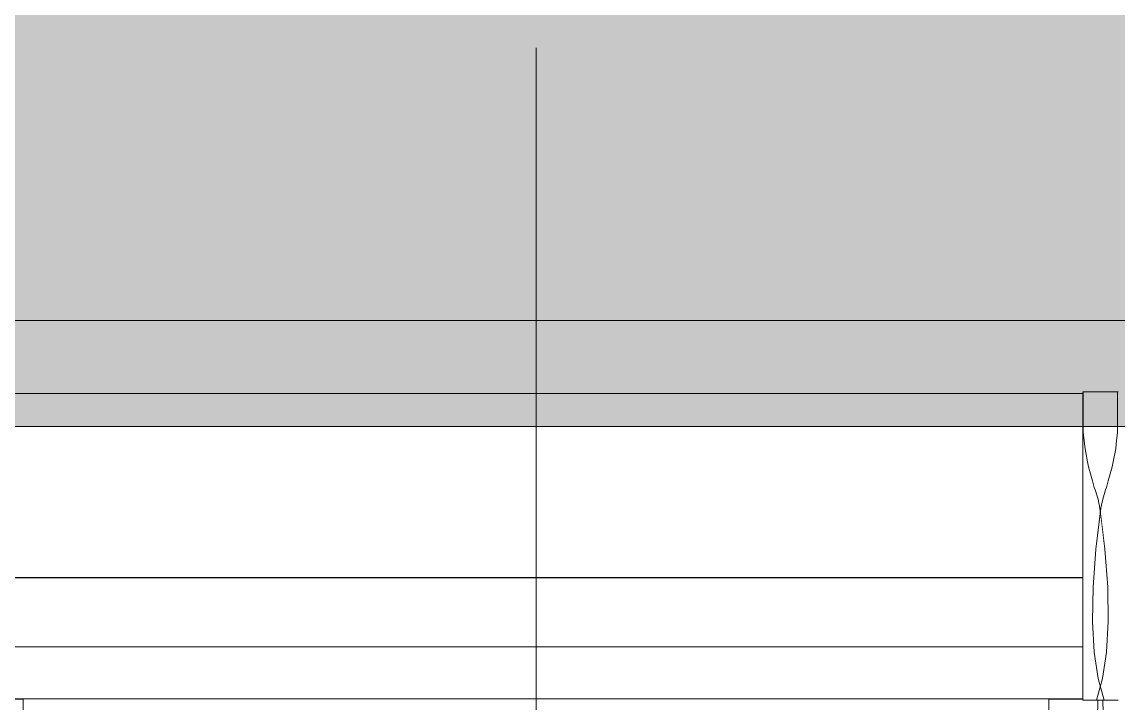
# Model space of a CAD drawing. Header units: metres. Extents: x -3 to 171, y -23 to 41.
# Drawn here: x 16.264 to 17.07, y -14.431 to -13.931 of the extents above; entities that cross this region are included whole.
import ezdxf

# ---------------------------------------------------------------- set-up
doc = ezdxf.new("R2010")
doc.units = ezdxf.units.M
doc.header["$MEASUREMENT"] = 0
doc.set_wipeout_variables(frame=1)
doc.linetypes.add('Wipeout_Contour', pattern=[1, 0, -1])
doc.layers.add('6._Dach PP STG1_1_325 Dachfenster', color=7, linetype='Continuous')
doc.layers.add('6._Dach PP STG1_1_330 Dachaufbau', color=7, linetype='Continuous')

msp = doc.modelspace()

# ---------------------------------------------------------------- wipeouts: each hides what was drawn before it
at = {"color": 254, "linetype": 'Wipeout_Contour', "lineweight": 0, "ltscale": 401.989554}
msp.add_wipeout([(17.93685, -14.15023), (16.21, -14.15023), (16.21, -14.2255), (16.21422, -14.2255), (16.21422, -14.20473), (16.21422, -14.20261), (16.23985, -14.20261), (16.23985, -14.20381), (17.04385, -14.20381), (17.04385, -14.20261), (17.06985, -14.20261), (17.06985, -14.20381), (17.87385, -14.20381), (17.87385, -14.20261), (17.89949, -14.20261), (17.89949, -14.20473), (17.89949, -14.2255), (17.93685, -14.2255)], dxfattribs=at).dxf.layer = '6._Dach PP STG1_1_325 Dachfenster'
at = {"color": 254, "linetype": 'Wipeout_Contour', "lineweight": 0, "ltscale": 111.319774}
msp.add_wipeout([(17.04385, -14.25402), (17.04385, -14.26816), (17.05114, -14.26816), (17.04815, -14.2578), (17.04747, -14.25402)], dxfattribs=at).dxf.layer = '6._Dach PP STG1_1_325 Dachfenster'
at = {"color": 254, "linetype": 'Wipeout_Contour', "lineweight": 0, "ltscale": 111.473602}
msp.add_wipeout([(17.04385, -14.42938), (17.054, -14.42938), (17.05685, -14.41924), (17.05521, -14.4134), (17.04385, -14.4134)], dxfattribs=at).dxf.layer = '6._Dach PP STG1_1_325 Dachfenster'
at = {"color": 254, "linetype": 'Wipeout_Contour', "lineweight": 0, "ltscale": 130.322371}
msp.add_wipeout([(16.23985, -14.42938), (16.22505, -14.42938), (16.22505, -14.43142), (16.26465, -14.43142), (16.26465, -14.42846), (16.23985, -14.42846)], dxfattribs=at).dxf.layer = '6._Dach PP STG1_1_325 Dachfenster'

# ---------------------------------------------------------------- next in the draw order: wipeouts: each hides what was drawn before it
at = {"color": 254, "linetype": 'Wipeout_Contour', "lineweight": 0, "ltscale": 88.023455}
msp.add_wipeout([(17.93685, -13.5322), (16.21, -13.5322), (16.21, -14.15023), (17.93685, -14.15023)], dxfattribs=at).dxf.layer = '6._Dach PP STG1_1_325 Dachfenster'
at = {"color": 254, "linetype": 'Wipeout_Contour', "lineweight": 0, "ltscale": 66.637565}
msp.add_wipeout([(17.04385, -14.20261), (17.04385, -14.20997), (17.04422, -14.20261)], dxfattribs=at).dxf.layer = '6._Dach PP STG1_1_325 Dachfenster'
at = {"color": 254, "linetype": 'Wipeout_Contour', "lineweight": 0, "ltscale": 111.169399}
msp.add_wipeout([(17.04385, -14.26816), (17.04385, -14.27474), (17.05302, -14.27474), (17.05225, -14.27283), (17.05114, -14.26816)], dxfattribs=at).dxf.layer = '6._Dach PP STG1_1_325 Dachfenster'
at = {"color": 254, "linetype": 'Wipeout_Contour', "lineweight": 0, "ltscale": 89.493717}
msp.add_wipeout([(17.04385, -14.39403), (17.04385, -14.4134), (17.05521, -14.4134), (17.05232, -14.39403)], dxfattribs=at).dxf.layer = '6._Dach PP STG1_1_325 Dachfenster'
at = {"color": 254, "linetype": 'Wipeout_Contour', "lineweight": 0, "ltscale": 66.291856}
msp.add_wipeout([(17.04385, -14.42818), (17.01905, -14.42818), (17.04385, -14.42846)], dxfattribs=at).dxf.layer = '6._Dach PP STG1_1_325 Dachfenster'

# ---------------------------------------------------------------- next in the draw order: linework, layer by layer
at = {"layer": '6._Dach PP STG1_1_325 Dachfenster', "color": 7, "linetype": 'Continuous', "lineweight": 13, "ltscale": 1000, "true_color": 0xf4f4f4, "flags": 128}
msp.add_lwpolyline([(17.93685, -14.15023), (16.21, -14.15023)], dxfattribs=at)

# ---------------------------------------------------------------- next in the draw order: wipeouts: each hides what was drawn before it
at = {"color": 254, "linetype": 'Wipeout_Contour', "lineweight": 0, "ltscale": 66.652421}
msp.add_wipeout([(17.04385, -14.20997), (17.04385, -14.21873), (17.04423, -14.20997)], dxfattribs=at).dxf.layer = '6._Dach PP STG1_1_325 Dachfenster'
at = {"color": 254, "linetype": 'Wipeout_Contour', "lineweight": 0, "ltscale": 89.117848}
msp.add_wipeout([(17.04385, -14.27474), (17.04385, -14.2816), (17.0551, -14.2816), (17.05302, -14.27474)], dxfattribs=at).dxf.layer = '6._Dach PP STG1_1_325 Dachfenster'
at = {"color": 254, "linetype": 'Wipeout_Contour', "lineweight": 0, "ltscale": 89.356695}
msp.add_wipeout([(17.05104, -14.37154), (17.04385, -14.37154), (17.04385, -14.39403), (17.05232, -14.39403)], dxfattribs=at).dxf.layer = '6._Dach PP STG1_1_325 Dachfenster'
at = {"color": 254, "linetype": 'Wipeout_Contour', "lineweight": 0, "ltscale": 133.462516}
msp.add_wipeout([(17.01905, -14.42846), (17.01905, -14.43142), (17.05505, -14.43142), (17.05505, -14.42938), (17.04385, -14.42938), (17.04385, -14.42846)], dxfattribs=at).dxf.layer = '6._Dach PP STG1_1_325 Dachfenster'

# ---------------------------------------------------------------- next in the draw order: wipeouts: each hides what was drawn before it
at = {"color": 254, "linetype": 'Wipeout_Contour', "lineweight": 0, "ltscale": 87.573936}
msp.add_wipeout([(17.04385, -14.20381), (16.23985, -14.20381), (16.23985, -14.21131), (17.04385, -14.21131)], dxfattribs=at).dxf.layer = '6._Dach PP STG1_1_325 Dachfenster'
at = {"color": 254, "linetype": 'Wipeout_Contour', "lineweight": 0, "ltscale": 66.670054}
msp.add_wipeout([(17.04385, -14.21873), (17.04385, -14.22906), (17.04424, -14.21873)], dxfattribs=at).dxf.layer = '6._Dach PP STG1_1_325 Dachfenster'
at = {"color": 254, "linetype": 'Wipeout_Contour', "lineweight": 0, "ltscale": 87.741565}
msp.add_wipeout([(16.23985, -14.26901), (16.23985, -14.27509), (17.04385, -14.27509), (17.04385, -14.26901)], dxfattribs=at).dxf.layer = '6._Dach PP STG1_1_325 Dachfenster'
at = {"color": 254, "linetype": 'Wipeout_Contour', "lineweight": 0, "ltscale": 89.220362}
msp.add_wipeout([(17.04385, -14.34615), (17.04385, -14.37154), (17.05104, -14.37154), (17.05147, -14.34615)], dxfattribs=at).dxf.layer = '6._Dach PP STG1_1_325 Dachfenster'
at = {"color": 254, "linetype": 'Wipeout_Contour', "lineweight": 0, "ltscale": 88.128398}
msp.add_wipeout([(17.04385, -14.41206), (16.23985, -14.41206), (16.23985, -14.42818), (17.04385, -14.42818)], dxfattribs=at).dxf.layer = '6._Dach PP STG1_1_325 Dachfenster'

# ---------------------------------------------------------------- next in the draw order: wipeouts: each hides what was drawn before it
at = {"color": 254, "linetype": 'Wipeout_Contour', "lineweight": 0, "ltscale": 87.594989}
msp.add_wipeout([(17.04385, -14.21131), (16.23985, -14.21131), (16.23985, -14.22001), (17.04385, -14.22001)], dxfattribs=at).dxf.layer = '6._Dach PP STG1_1_325 Dachfenster'
at = {"color": 254, "linetype": 'Wipeout_Contour', "lineweight": 0, "ltscale": 110.608895}
msp.add_wipeout([(17.04385, -14.22906), (17.04385, -14.24087), (17.0685, -14.24087), (17.06945, -14.23224), (17.06946, -14.22906)], dxfattribs=at).dxf.layer = '6._Dach PP STG1_1_325 Dachfenster'
at = {"color": 254, "linetype": 'Wipeout_Contour', "lineweight": 0, "ltscale": 89.27261}
msp.add_wipeout([(17.04385, -14.31829), (17.04385, -14.34615), (17.05147, -14.34615), (17.05355, -14.31829)], dxfattribs=at).dxf.layer = '6._Dach PP STG1_1_325 Dachfenster'
at = {"color": 254, "linetype": 'Wipeout_Contour', "lineweight": 0, "ltscale": 88.079648}
msp.add_wipeout([(17.04385, -14.39084), (16.23985, -14.39084), (16.23985, -14.41206), (17.04385, -14.41206)], dxfattribs=at).dxf.layer = '6._Dach PP STG1_1_325 Dachfenster'
at = {"color": 254, "linetype": 'Wipeout_Contour', "lineweight": 0, "ltscale": 88.149574}
msp.add_wipeout([(16.26465, -14.4299), (17.01905, -14.4299), (17.01905, -14.42818), (16.26465, -14.42818)], dxfattribs=at).dxf.layer = '6._Dach PP STG1_1_325 Dachfenster'

# ---------------------------------------------------------------- next in the draw order: wipeouts: each hides what was drawn before it
at = {"color": 254, "linetype": 'Wipeout_Contour', "lineweight": 0, "ltscale": 88.815867}
msp.add_wipeout([(17.06985, -14.20261), (17.04422, -14.20261), (17.04423, -14.20997), (17.06985, -14.20997)], dxfattribs=at).dxf.layer = '6._Dach PP STG1_1_325 Dachfenster'
at = {"color": 254, "linetype": 'Wipeout_Contour', "lineweight": 0, "ltscale": 110.698106}
msp.add_wipeout([(17.04385, -14.25402), (17.06624, -14.25402), (17.06815, -14.24443), (17.0685, -14.24087), (17.04385, -14.24087)], dxfattribs=at).dxf.layer = '6._Dach PP STG1_1_325 Dachfenster'
at = {"color": 254, "linetype": 'Wipeout_Contour', "lineweight": 0, "ltscale": 156.487919}
msp.add_wipeout([(17.05147, -14.34615), (17.05104, -14.37154), (17.05232, -14.39403), (17.05521, -14.4134), (17.05685, -14.41924), (17.05685, -14.29168), (17.05355, -14.31829)], dxfattribs=at).dxf.layer = '6._Dach PP STG1_1_325 Dachfenster'
at = {"color": 254, "linetype": 'Wipeout_Contour', "lineweight": 0, "ltscale": 88.050327}
msp.add_wipeout([(17.04385, -14.39), (16.23985, -14.39), (16.23985, -14.39084), (17.04385, -14.39084)], dxfattribs=at).dxf.layer = '6._Dach PP STG1_1_325 Dachfenster'
at = {"color": 254, "linetype": 'Wipeout_Contour', "lineweight": 0, "ltscale": 88.155456}
msp.add_wipeout([(16.26465, -14.4299), (16.26465, -14.43265), (17.01905, -14.43265), (17.01905, -14.4299)], dxfattribs=at).dxf.layer = '6._Dach PP STG1_1_325 Dachfenster'

# ---------------------------------------------------------------- next in the draw order: linework, layer by layer
at = {"layer": '6._Dach PP STG1_1_325 Dachfenster', "color": 7, "linetype": 'Continuous', "lineweight": 13, "ltscale": 1000, "flags": 128}
for points in [[(16.23985, -14.20381), (17.04385, -14.20381)], [(17.06985, -14.20261), (17.04422, -14.20261)], [(16.23985, -14.42818), (17.04385, -14.42818)], [(16.23985, -14.42846), (16.26465, -14.42846)], [(16.26465, -14.42846), (16.26465, -14.43142), (16.26465, -14.44058)], [(17.01905, -14.42846), (17.01905, -14.43142), (17.01905, -14.44058)], [(17.01905, -14.42846), (17.04385, -14.42846)]]:
    msp.add_lwpolyline(points, dxfattribs=at)

# ---------------------------------------------------------------- next in the draw order: wipeouts: each hides what was drawn before it
at = {"color": 254, "linetype": 'Wipeout_Contour', "lineweight": 0, "ltscale": 87.64825}
msp.add_wipeout([(16.23985, -14.23026), (16.23985, -14.242), (17.04385, -14.242), (17.04385, -14.23026)], dxfattribs=at).dxf.layer = '6._Dach PP STG1_1_325 Dachfenster'
at = {"color": 254, "linetype": 'Wipeout_Contour', "lineweight": 0, "ltscale": 88.550157}
msp.add_wipeout([(17.0685, -14.24087), (17.06985, -14.24087), (17.06985, -14.22906), (17.06945, -14.23224)], dxfattribs=at).dxf.layer = '6._Dach PP STG1_1_325 Dachfenster'
at = {"color": 254, "linetype": 'Wipeout_Contour', "lineweight": 0, "ltscale": 110.88063}
msp.add_wipeout([(17.04385, -14.28817), (17.04385, -14.31829), (17.05355, -14.31829), (17.05685, -14.29168), (17.05642, -14.28817)], dxfattribs=at).dxf.layer = '6._Dach PP STG1_1_325 Dachfenster'
at = {"color": 254, "linetype": 'Wipeout_Contour', "lineweight": 0, "ltscale": 88.019038}
msp.add_wipeout([(16.23985, -14.36652), (16.23985, -14.39), (17.04385, -14.39), (17.04385, -14.36652)], dxfattribs=at).dxf.layer = '6._Dach PP STG1_1_325 Dachfenster'
at = {"color": 254, "linetype": 'Wipeout_Contour', "lineweight": 0, "ltscale": 89.165412}
msp.add_wipeout([(17.0585, -14.4134), (17.054, -14.42938), (17.06985, -14.42938), (17.06985, -14.4134)], dxfattribs=at).dxf.layer = '6._Dach PP STG1_1_325 Dachfenster'

# ---------------------------------------------------------------- next in the draw order: linework, layer by layer
at = {"layer": '6._Dach PP STG1_1_325 Dachfenster', "color": 7, "linetype": 'Continuous', "lineweight": 13, "ltscale": 1000, "flags": 128}
msp.add_lwpolyline([(16.23985, -14.39), (17.04385, -14.39)], dxfattribs=at)

# ---------------------------------------------------------------- next in the draw order: wipeouts: each hides what was drawn before it
at = {"color": 254, "linetype": 'Wipeout_Contour', "lineweight": 0, "ltscale": 87.61964}
msp.add_wipeout([(16.23985, -14.23026), (17.04385, -14.23026), (17.04385, -14.22001), (16.23985, -14.22001)], dxfattribs=at).dxf.layer = '6._Dach PP STG1_1_325 Dachfenster'
at = {"color": 254, "linetype": 'Wipeout_Contour', "lineweight": 0, "ltscale": 87.68036}
msp.add_wipeout([(16.23985, -14.242), (16.23985, -14.25494), (17.04385, -14.25494), (17.04385, -14.242)], dxfattribs=at).dxf.layer = '6._Dach PP STG1_1_325 Dachfenster'
at = {"color": 254, "linetype": 'Wipeout_Contour', "lineweight": 0, "ltscale": 110.528202}
msp.add_wipeout([(17.06624, -14.25402), (17.06985, -14.25402), (17.06985, -14.24087), (17.0685, -14.24087), (17.06815, -14.24443)], dxfattribs=at).dxf.layer = '6._Dach PP STG1_1_325 Dachfenster'
at = {"color": 254, "linetype": 'Wipeout_Contour', "lineweight": 0, "ltscale": 89.075798}
msp.add_wipeout([(17.04385, -14.2816), (17.04385, -14.28817), (17.05642, -14.28817), (17.0551, -14.2816)], dxfattribs=at).dxf.layer = '6._Dach PP STG1_1_325 Dachfenster'
at = {"color": 254, "linetype": 'Wipeout_Contour', "lineweight": 0, "ltscale": 87.888337}
msp.add_wipeout([(17.04385, -14.31738), (16.23985, -14.31738), (16.23985, -14.33908), (17.04385, -14.33908)], dxfattribs=at).dxf.layer = '6._Dach PP STG1_1_325 Dachfenster'
at = {"color": 254, "linetype": 'Wipeout_Contour', "lineweight": 0, "ltscale": 89.148323}
msp.add_wipeout([(17.06139, -14.39403), (17.0585, -14.4134), (17.06985, -14.4134), (17.06985, -14.39403)], dxfattribs=at).dxf.layer = '6._Dach PP STG1_1_325 Dachfenster'
at = {"color": 254, "linetype": 'Wipeout_Contour', "lineweight": 0, "ltscale": 134.096759}
msp.add_wipeout([(17.05505, -14.42938), (17.05505, -14.43142), (17.09465, -14.43142), (17.09465, -14.42846), (17.06985, -14.42846), (17.06985, -14.42938)], dxfattribs=at).dxf.layer = '6._Dach PP STG1_1_325 Dachfenster'

# ---------------------------------------------------------------- next in the draw order: linework, layer by layer
at = {"layer": '6._Dach PP STG1_1_325 Dachfenster', "color": 7, "linetype": 'Continuous', "lineweight": 13, "ltscale": 1000, "flags": 128}
for points in [[(17.05469, -14.44058), (17.05505, -14.43142), (17.05505, -14.42938)], [(17.05865, -14.42938), (17.05865, -14.43142), (17.05902, -14.44058)]]:
    msp.add_lwpolyline(points, dxfattribs=at)

# ---------------------------------------------------------------- next in the draw order: wipeouts: each hides what was drawn before it
at = {"color": 254, "linetype": 'Wipeout_Contour', "lineweight": 0, "ltscale": 88.836552}
msp.add_wipeout([(17.06985, -14.20997), (17.04423, -14.20997), (17.04424, -14.21873), (17.06985, -14.21873)], dxfattribs=at).dxf.layer = '6._Dach PP STG1_1_325 Dachfenster'
at = {"color": 254, "linetype": 'Wipeout_Contour', "lineweight": 0, "ltscale": 87.715521}
msp.add_wipeout([(17.04385, -14.25494), (16.23985, -14.25494), (16.23985, -14.26901), (17.04385, -14.26901)], dxfattribs=at).dxf.layer = '6._Dach PP STG1_1_325 Dachfenster'
at = {"color": 254, "linetype": 'Wipeout_Contour', "lineweight": 0, "ltscale": 87.757866}
msp.add_wipeout([(16.23985, -14.28152), (17.04385, -14.28152), (17.04385, -14.27509), (16.23985, -14.27509)], dxfattribs=at).dxf.layer = '6._Dach PP STG1_1_325 Dachfenster'
at = {"color": 254, "linetype": 'Wipeout_Contour', "lineweight": 0, "ltscale": 88.920714}
msp.add_wipeout([(17.06985, -14.27474), (17.05302, -14.27474), (17.0551, -14.2816), (17.06985, -14.2816)], dxfattribs=at).dxf.layer = '6._Dach PP STG1_1_325 Dachfenster'
at = {"color": 254, "linetype": 'Wipeout_Contour', "lineweight": 0, "ltscale": 87.821403}
msp.add_wipeout([(16.23985, -14.28761), (16.23985, -14.31738), (17.04385, -14.31738), (17.04385, -14.28761)], dxfattribs=at).dxf.layer = '6._Dach PP STG1_1_325 Dachfenster'
at = {"color": 254, "linetype": 'Wipeout_Contour', "lineweight": 0, "ltscale": 87.953973}
msp.add_wipeout([(17.04385, -14.34014), (16.23985, -14.34014), (16.23985, -14.36652), (17.04385, -14.36652)], dxfattribs=at).dxf.layer = '6._Dach PP STG1_1_325 Dachfenster'
at = {"color": 254, "linetype": 'Wipeout_Contour', "lineweight": 0, "ltscale": 89.178612}
msp.add_wipeout([(17.06267, -14.37154), (17.06139, -14.39403), (17.06985, -14.39403), (17.06985, -14.37154)], dxfattribs=at).dxf.layer = '6._Dach PP STG1_1_325 Dachfenster'
at = {"color": 254, "linetype": 'Wipeout_Contour', "lineweight": 0, "ltscale": 67.798721}
msp.add_wipeout([(17.06985, -14.42846), (17.09465, -14.42846), (17.06985, -14.42818)], dxfattribs=at).dxf.layer = '6._Dach PP STG1_1_325 Dachfenster'

# ---------------------------------------------------------------- next in the draw order: linework, layer by layer
at = {"layer": '6._Dach PP STG1_1_325 Dachfenster', "color": 7, "linetype": 'Continuous', "lineweight": 13, "ltscale": 1000, "flags": 128}
msp.add_lwpolyline([(17.06985, -14.42938), (17.054, -14.42938), (17.04385, -14.42938)], dxfattribs=at)

# ---------------------------------------------------------------- next in the draw order: wipeouts: each hides what was drawn before it
at = {"color": 254, "linetype": 'Wipeout_Contour', "lineweight": 0, "ltscale": 88.86104}
msp.add_wipeout([(17.06985, -14.21873), (17.04424, -14.21873), (17.04425, -14.22906), (17.06985, -14.22906)], dxfattribs=at).dxf.layer = '6._Dach PP STG1_1_325 Dachfenster'
at = {"color": 254, "linetype": 'Wipeout_Contour', "lineweight": 0, "ltscale": 111.279531}
msp.add_wipeout([(17.04747, -14.25402), (17.04815, -14.2578), (17.05114, -14.26816), (17.06985, -14.26816), (17.06985, -14.25402)], dxfattribs=at).dxf.layer = '6._Dach PP STG1_1_325 Dachfenster'
at = {"color": 254, "linetype": 'Wipeout_Contour', "lineweight": 0, "ltscale": 87.774155}
msp.add_wipeout([(16.23985, -14.28761), (17.04385, -14.28761), (17.04385, -14.28152), (16.23985, -14.28152)], dxfattribs=at).dxf.layer = '6._Dach PP STG1_1_325 Dachfenster'
at = {"color": 254, "linetype": 'Wipeout_Contour', "lineweight": 0, "ltscale": 87.917474}
msp.add_wipeout([(16.23985, -14.3393), (16.23985, -14.33986), (17.04385, -14.33986), (17.04385, -14.3393)], dxfattribs=at).dxf.layer = '6._Dach PP STG1_1_325 Dachfenster'
at = {"color": 254, "linetype": 'Wipeout_Contour', "lineweight": 0, "ltscale": 89.193097}
msp.add_wipeout([(17.06267, -14.37154), (17.06985, -14.37154), (17.06985, -14.34615), (17.06224, -14.34615)], dxfattribs=at).dxf.layer = '6._Dach PP STG1_1_325 Dachfenster'

# ---------------------------------------------------------------- next in the draw order: linework, layer by layer
at = {"layer": '6._Dach PP STG1_1_330 Dachaufbau', "color": 7, "linetype": 'Continuous', "lineweight": 18, "ltscale": 1000, "flags": 128}
msp.add_lwpolyline([(17.96, -14.22801), (16.21, -14.22801)], dxfattribs=at)

# ---------------------------------------------------------------- next in the draw order: wipeouts: each hides what was drawn before it
at = {"color": 254, "linetype": 'Wipeout_Contour', "lineweight": 0, "ltscale": 111.628179}
msp.add_wipeout([(17.05114, -14.26816), (17.05225, -14.27283), (17.05302, -14.27474), (17.06985, -14.27474), (17.06985, -14.26816)], dxfattribs=at).dxf.layer = '6._Dach PP STG1_1_325 Dachfenster'
at = {"color": 254, "linetype": 'Wipeout_Contour', "lineweight": 0, "ltscale": 156.428134}
msp.add_wipeout([(17.05685, -14.29168), (17.05685, -14.41924), (17.0585, -14.4134), (17.06139, -14.39403), (17.06267, -14.37154), (17.06224, -14.34615), (17.06016, -14.31829)], dxfattribs=at).dxf.layer = '6._Dach PP STG1_1_325 Dachfenster'
at = {"color": 254, "linetype": 'Wipeout_Contour', "lineweight": 0, "ltscale": 66.349126}
msp.add_wipeout([(16.23985, -14.34014), (17.04385, -14.34014), (16.23985, -14.33986)], dxfattribs=at).dxf.layer = '6._Dach PP STG1_1_325 Dachfenster'

# ---------------------------------------------------------------- next in the draw order: linework, layer by layer
at = {"layer": '6._Dach PP STG1_1_325 Dachfenster', "color": 7, "linetype": 'Continuous', "lineweight": 13, "ltscale": 1000}
msp.add_line((16.64185, -15.88032), (16.64185, -13.9497), dxfattribs=at)
at = {"layer": '6._Dach PP STG1_1_325 Dachfenster', "color": 7, "linetype": 'Continuous', "lineweight": 13, "ltscale": 1000, "flags": 128}
for points in [[(17.04385, -14.20261), (17.04385, -14.20997), (17.04385, -14.21873), (17.04385, -14.22906), (17.04385, -14.24087), (17.04385, -14.25402), (17.04385, -14.26816), (17.04385, -14.27474), (17.04385, -14.2816), (17.04385, -14.28817), (17.04385, -14.31829), (17.04385, -14.34615), (17.04385, -14.37154), (17.04385, -14.39403), (17.04385, -14.4134), (17.04385, -14.42938)], [(16.23985, -14.33908), (17.04385, -14.33908)]]:
    msp.add_lwpolyline(points, dxfattribs=at)

# ---------------------------------------------------------------- next in the draw order: wipeouts: each hides what was drawn before it
at = {"color": 254, "linetype": 'Wipeout_Contour', "lineweight": 0, "ltscale": 88.874268}
msp.add_wipeout([(17.06985, -14.28817), (17.05642, -14.28817), (17.06016, -14.31829), (17.06985, -14.31829)], dxfattribs=at).dxf.layer = '6._Dach PP STG1_1_325 Dachfenster'

# ---------------------------------------------------------------- next in the draw order: wipeouts: each hides what was drawn before it
at = {"color": 254, "linetype": 'Wipeout_Contour', "lineweight": 0, "ltscale": 88.966782}
msp.add_wipeout([(17.06985, -14.2816), (17.0551, -14.2816), (17.05642, -14.28817), (17.06985, -14.28817)], dxfattribs=at).dxf.layer = '6._Dach PP STG1_1_325 Dachfenster'
at = {"color": 254, "linetype": 'Wipeout_Contour', "lineweight": 0, "ltscale": 89.001607}
msp.add_wipeout([(17.06016, -14.31829), (17.06224, -14.34615), (17.06985, -14.34615), (17.06985, -14.31829)], dxfattribs=at).dxf.layer = '6._Dach PP STG1_1_325 Dachfenster'

# ---------------------------------------------------------------- next in the draw order: hatches: boundary and pattern name
at = {"layer": '6._Dach PP STG1_1_330 Dachaufbau', "linetype": 'Continuous', "lineweight": 0, "true_color": 0x000000}
msp.add_hatch(color=18, dxfattribs=at).paths.add_polyline_path([(18.95005, -10.49457), (18.50784, -10.49457), (18.50784, -11.155), (18.49988, -11.155), (18.49988, -13.58499), (12.55, -13.58499), (12.55, -15.07), (13.745, -15.07), (13.745, -14.22801), (15.495, -14.22801), (15.495, -15.07), (16.21, -15.07), (16.21, -14.22801), (17.96, -14.22801), (17.96, -15.07), (18.9348, -15.07)])

# ---------------------------------------------------------------- next in the draw order: linework, layer by layer
at = {"layer": '6._Dach PP STG1_1_325 Dachfenster', "color": 7, "linetype": 'Continuous', "lineweight": 13, "ltscale": 1000, "flags": 128}
for points in [[(17.04422, -14.20261), (17.04423, -14.20997), (17.04424, -14.21873), (17.04425, -14.22906), (17.04425, -14.23224), (17.0452, -14.24087), (17.04555, -14.24443), (17.04747, -14.25402), (17.04815, -14.2578), (17.05114, -14.26816), (17.05225, -14.27283), (17.05302, -14.27474), (17.0551, -14.2816), (17.05642, -14.28817), (17.06016, -14.31829), (17.06224, -14.34615), (17.06267, -14.37154), (17.06139, -14.39403), (17.0585, -14.4134), (17.054, -14.42938)], [(17.06949, -14.20261), (17.06948, -14.20997), (17.06947, -14.21873), (17.06946, -14.22906), (17.06945, -14.23224), (17.0685, -14.24087), (17.06815, -14.24443), (17.06624, -14.25402), (17.06555, -14.2578), (17.06257, -14.26816), (17.06145, -14.27283), (17.06069, -14.27474), (17.05861, -14.2816), (17.05729, -14.28817), (17.05355, -14.31829), (17.05147, -14.34615), (17.05104, -14.37154), (17.05232, -14.39403), (17.05521, -14.4134), (17.05971, -14.42938)]]:
    msp.add_lwpolyline(points, dxfattribs=at)

doc.saveas('drawing.dxf')
